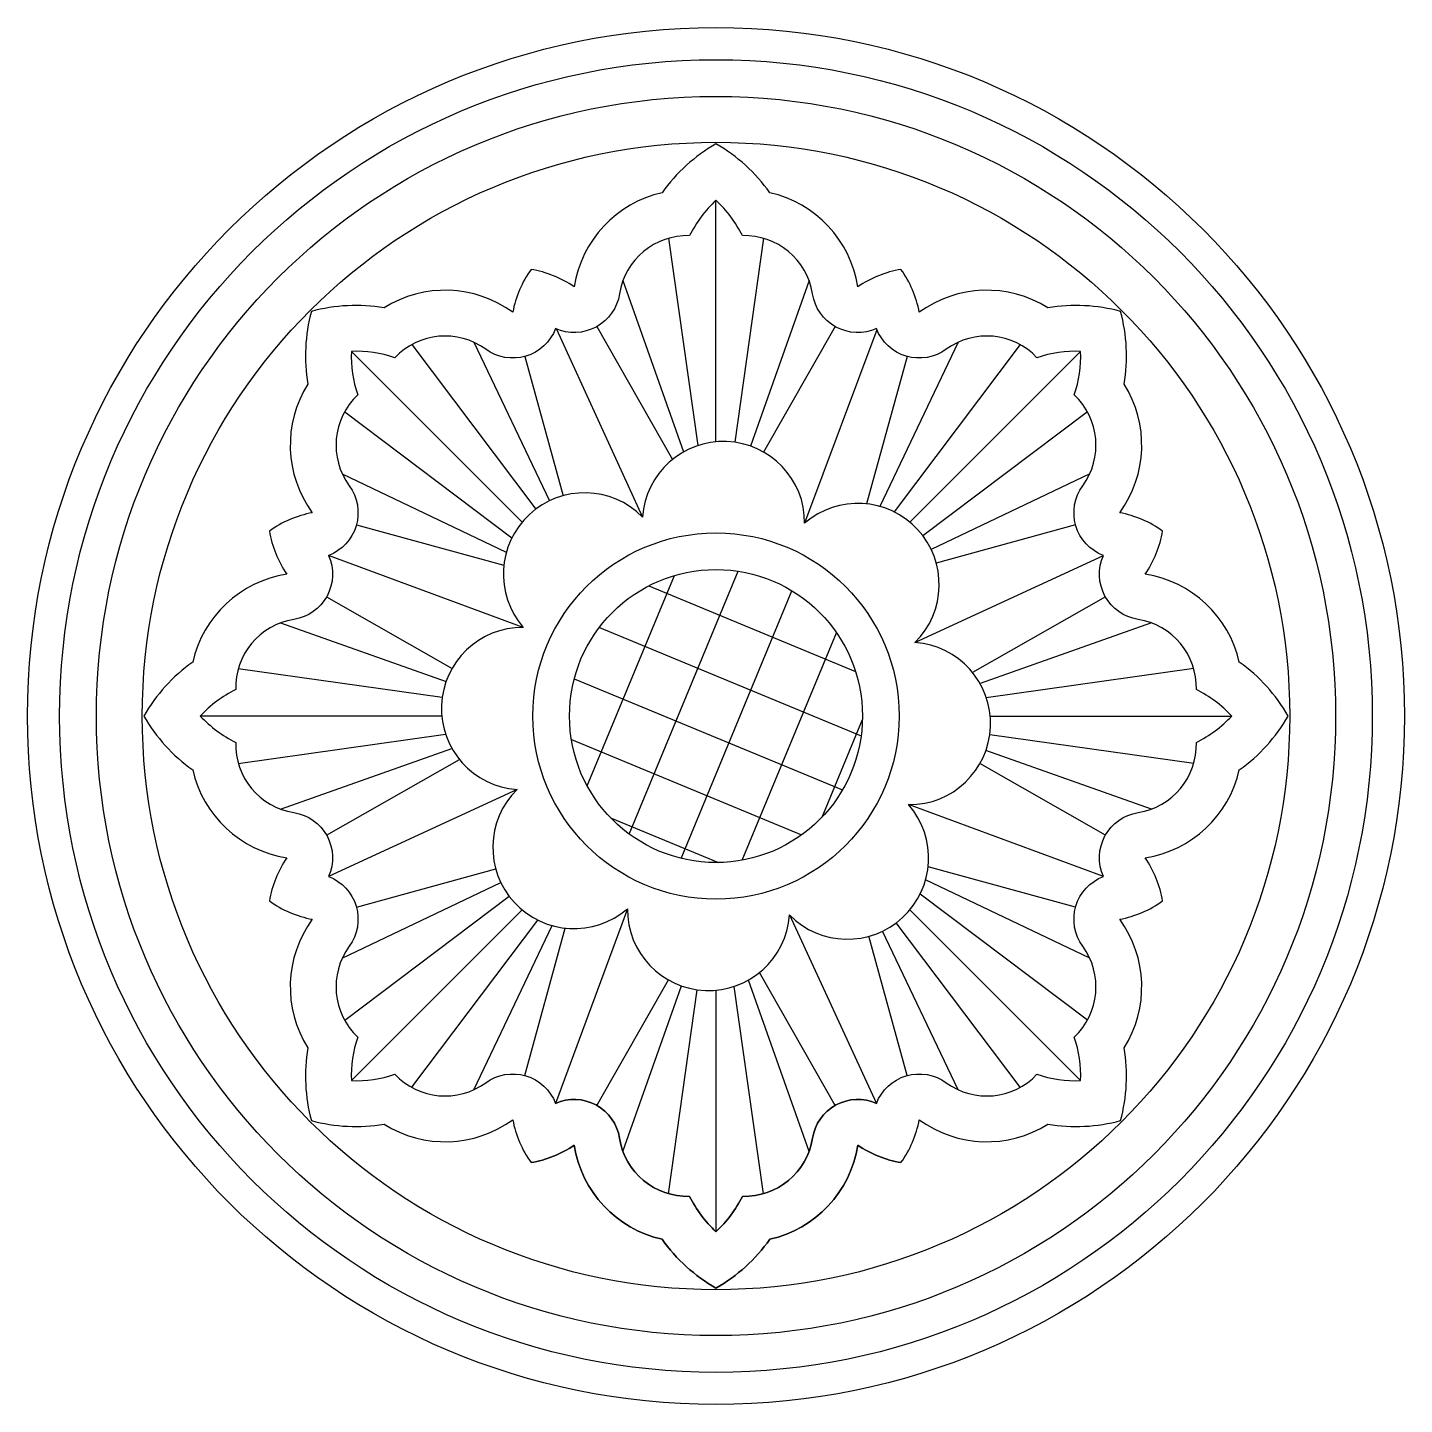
# Model space of a CAD drawing. Extents: x 275 to 575, y 54 to 354.
import ezdxf

# ---------------------------------------------------------------- set-up
doc = ezdxf.new("R2010")
doc.units = 0
doc.header["$LTSCALE"] = 10
doc.header["$MEASUREMENT"] = 0
doc.layers.get('0').update_dxf_attribs({"color": 3, "linetype": 'CONTINUOUS'})
for name, color, linetype in [('1', 3, 'CONTINUOUS'), ('3', 3, 'CONTINUOUS'), ('4', 4, 'CONTINUOUS'), ('7', 7, 'CONTINUOUS')]:
    doc.layers.add(name, color=color, linetype=linetype)

msp = doc.modelspace()

# ---------------------------------------------------------------- hatches: boundary and pattern name
h = msp.add_hatch()
h.set_pattern_fill('ANSI37', color=256, scale=99.74026, angle=22.5, style=0)
h.set_pattern_definition([(67.5, (-26983.103, 1916.491), (-11.518498, 4.771118), []), (157.5, (-26983.103, 1916.491), (-4.771118, -11.518498), [])])
edge = h.paths.add_edge_path()
edge.add_arc((425.22, 203.56), 31.92, 0, 360)

# ---------------------------------------------------------------- linework, layer by layer
for p, q in [((414.89, 307.65), (421.24, 262.47)), ((435.56, 307.65), (429.31, 263.21)), ((404.95, 298.44), (418.15, 261.09)), ((445.5, 298.44), (432.75, 262.37)), ((399.27, 288.41), (415.75, 259.47)), ((451.17, 288.41), (435.6, 261.06)), ((390.5, 287.87), (409.2, 246.91)), ((460.28, 287.73), (444.54, 245.55)), ((358.93, 284.47), (385.94, 248.63)), ((372.47, 284.99), (388.96, 250.46)), ((477.97, 284.99), (460.9, 249.24)), ((491.51, 284.47), (464.06, 248.03)), ((383.58, 281.91), (391.91, 251.56)), ((466.87, 281.91), (458.05, 249.79)), ((344.32, 269.86), (380.76, 242.4)), ((506.13, 269.86), (470.29, 242.85)), ((343.8, 256.31), (379.54, 239.24)), ((506.64, 256.31), (472.12, 239.82)), ((346.88, 245.21), (379, 236.4)), ((503.57, 245.21), (473.22, 236.88)), ((383.24, 222.88), (340.81, 238.53)), ((468.57, 219.59), (509.63, 238.53)), ((340.38, 229.52), (367.73, 213.94)), ((510.07, 229.52), (481.12, 213.04)), ((330.35, 223.84), (366.42, 211.09)), ((520.1, 223.84), (482.75, 210.64)), ((321.14, 213.9), (365.58, 207.65)), ((529.31, 213.9), (484.12, 207.55)), ((321.14, 193.23), (366.32, 199.58)), ((529.31, 193.23), (484.86, 199.48)), ((330.35, 183.29), (367.7, 196.49)), ((520.1, 183.29), (484.02, 196.04)), ((340.38, 177.61), (369.32, 194.09)), ((510.07, 177.61), (482.72, 193.19)), ((381.88, 187.54), (340.81, 168.6)), ((509.63, 168.6), (467.2, 184.25)), ((346.88, 161.92), (377.23, 170.25)), ((503.57, 161.92), (471.45, 170.73)), ((343.8, 150.82), (378.33, 167.31)), ((506.64, 150.82), (470.9, 167.89)), ((344.32, 137.27), (380.16, 164.28)), ((506.13, 137.27), (469.69, 164.73)), ((358.93, 122.66), (386.39, 159.1)), ((405.91, 161.58), (390.26, 119.15)), ((441.25, 160.22), (460.19, 119.15)), ((372.47, 122.14), (389.55, 157.89)), ((383.58, 125.22), (392.39, 157.34)), ((477.97, 122.14), (461.48, 156.67)), ((491.51, 122.66), (464.51, 158.5)), ((466.87, 125.22), (458.54, 155.57)), ((451.17, 118.72), (434.7, 147.66)), ((399.27, 118.72), (414.84, 146.07)), ((404.95, 108.69), (417.7, 144.76)), ((435.56, 99.48), (429.21, 144.66)), ((445.5, 108.69), (432.3, 146.04)), ((414.89, 99.48), (421.14, 143.92))]:
    msp.add_line(p, q)
msp.add_lwpolyline([(468.57, 219.59, 0.969744), (444.54, 245.55, 0.969744), (409.2, 246.91, 0.969744), (383.24, 222.88, 0.969744), (381.88, 187.54, 0.969744), (405.91, 161.58, 0.969744), (441.25, 160.22, 0.969744), (467.2, 184.25, 0.969744)], format="xyb", close=True)
at = {"layer": '1'}
for p, q in [((425.22, 263.3), (425.22, 315.92)), ((382.98, 245.81), (345.78, 283.01)), ((467.46, 245.81), (504.67, 283.01)), ((365.49, 203.56), (312.87, 203.56)), ((484.96, 203.56), (537.58, 203.56)), ((382.98, 161.32), (345.78, 124.12)), ((467.46, 161.32), (504.67, 124.12)), ((425.22, 143.83), (425.22, 91.21))]:
    msp.add_line(p, q, dxfattribs=at)
for points in [[(465.53, 300.88, 0.108315), (456.11, 297.08, 0.307122), (436.95, 317.58, 0.108321), (425.22, 328.24, 0.108321), (413.49, 317.58, 0.307122), (394.34, 297.08, 0.108315), (384.92, 300.88)], [(460.19, 287.97, -0.494353), (446.26, 295.53, 0.377813), (430.97, 308.22, 0.089548), (425.22, 315.92, 0.089548), (419.48, 308.22, 0.377813), (404.19, 295.53, -0.494353), (390.26, 287.97)], [(384.92, 300.88, 0.108315), (380.94, 291.53, 0.307122), (352.9, 292.48, 0.108321), (337.06, 291.72, 0.108321), (336.31, 275.89, 0.307122), (337.26, 247.85, 0.108315), (327.91, 243.87)], [(522.53, 243.87, 0.108315), (513.19, 247.85, 0.307122), (514.14, 275.89, 0.108321), (513.38, 291.72, 0.108321), (497.55, 292.48, 0.307122), (469.51, 291.53, 0.108315), (465.53, 300.88)], [(390.26, 287.97, -0.494353), (375.06, 283.47, 0.377813), (355.28, 281.63, 0.089548), (345.78, 283.01, 0.089548), (347.16, 273.51, 0.377813), (345.32, 253.72, -0.494353), (340.81, 238.53)], [(509.63, 238.53, -0.494353), (505.13, 253.72, 0.377813), (503.29, 273.51, 0.089548), (504.67, 283.01, 0.089548), (495.16, 281.63, 0.377813), (475.38, 283.47, -0.494353), (460.19, 287.97)], [(327.91, 243.87, 0.108315), (331.71, 234.45, 0.307122), (311.21, 215.3, 0.108321), (300.55, 203.56, 0.108321), (311.21, 191.83, 0.307122), (331.71, 172.68, 0.108315), (327.91, 163.26)], [(522.53, 163.26, 0.108315), (518.74, 172.68, 0.307122), (539.24, 191.83, 0.108321), (549.9, 203.56, 0.108321), (539.24, 215.3, 0.307122), (518.74, 234.45, 0.108315), (522.53, 243.87)], [(340.81, 238.53, -0.494353), (333.26, 224.6, 0.377813), (320.57, 209.31, 0.089548), (312.87, 203.56, 0.089548), (320.57, 197.82, 0.377813), (333.26, 182.53, -0.494353), (340.81, 168.6)], [(509.63, 168.6, -0.494353), (517.19, 182.53, 0.377813), (529.88, 197.82, 0.089548), (537.58, 203.56, 0.089548), (529.88, 209.31, 0.377813), (517.19, 224.6, -0.494353), (509.63, 238.53)], [(340.81, 168.6, -0.494353), (345.32, 153.41, 0.377813), (347.16, 133.62, 0.089548), (345.78, 124.12, 0.089548), (355.28, 125.5, 0.377813), (375.06, 123.66, -0.494353), (390.26, 119.15)], [(460.19, 119.15, -0.494353), (475.38, 123.66, 0.377813), (495.16, 125.5, 0.089548), (504.67, 124.12, 0.089548), (503.29, 133.62, 0.377813), (505.13, 153.41, -0.494353), (509.63, 168.6)], [(327.91, 163.26, 0.108315), (337.26, 159.28, 0.307122), (336.31, 131.24, 0.108321), (337.06, 115.41, 0.108321), (352.9, 114.65, 0.307122), (380.94, 115.6, 0.108315), (384.92, 106.25)], [(465.53, 106.25, 0.108315), (469.51, 115.6, 0.307122), (497.55, 114.65, 0.108321), (513.38, 115.41, 0.108321), (514.14, 131.24, 0.307122), (513.19, 159.28, 0.108315), (522.53, 163.26)], [(390.26, 119.15, -0.494353), (404.19, 111.6, 0.377813), (419.48, 98.91, 0.089548), (425.22, 91.21, 0.089548), (430.97, 98.91, 0.377813), (446.26, 111.6, -0.494353), (460.19, 119.15)], [(460.19, 119.15, 0.494353), (446.26, 111.6, -0.377813), (430.97, 98.91, -0.089548), (425.22, 91.21, -0.089548), (419.48, 98.91, -0.377813), (404.19, 111.6, 0.494353), (390.26, 119.15)], [(384.92, 106.25, 0.108315), (394.34, 110.05, 0.307122), (413.49, 89.55, 0.108321), (425.22, 78.89, 0.108321), (436.95, 89.55, 0.307122), (456.11, 110.05, 0.108315), (465.53, 106.25)], [(465.53, 106.25, -0.108315), (456.11, 110.05, -0.307122), (436.95, 89.55, -0.108321), (425.22, 78.89, -0.108321), (413.49, 89.55, -0.307122), (394.34, 110.05, -0.108315), (384.92, 106.25)]]:
    msp.add_lwpolyline(points, format="xyb", dxfattribs=at)
for radius in [39.9, 31.92]:
    msp.add_circle((425.22, 203.56), radius, dxfattribs=at)
at = {"layer": '3'}
for radius in [143, 135]:
    msp.add_circle((425.22, 203.56), radius, dxfattribs=at)
at = {"layer": '4'}
msp.add_circle((425.22, 203.56), 150, dxfattribs=at)
at = {"layer": '7'}
msp.add_circle((425.22, 203.56), 125, dxfattribs=at)

doc.saveas('drawing.dxf')
